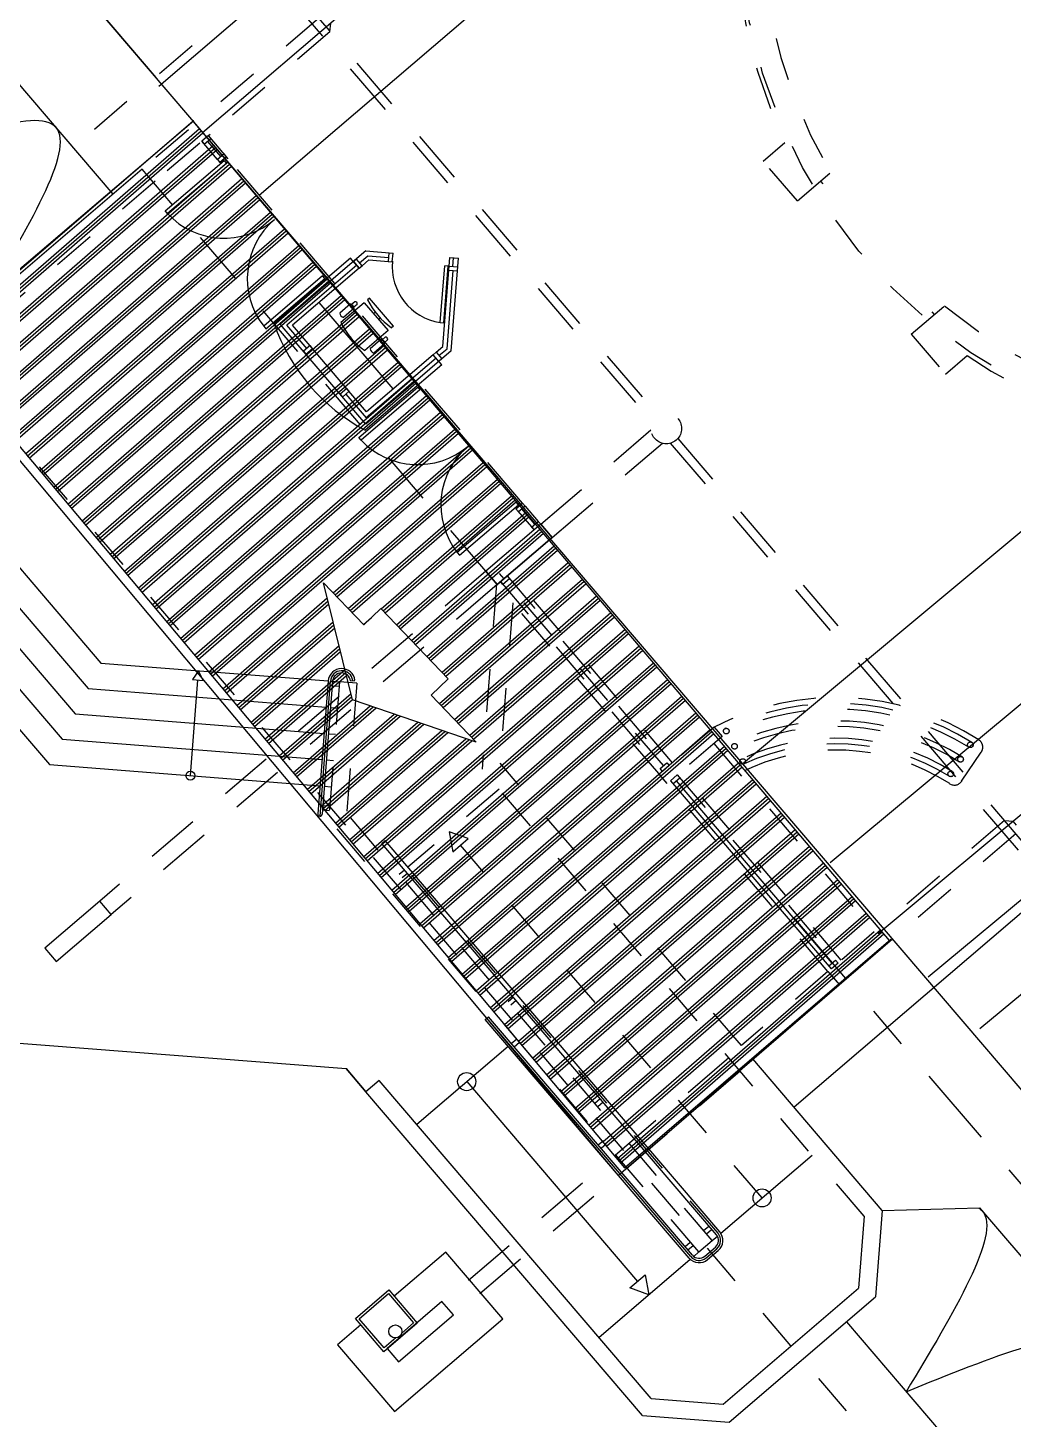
# Model space of a CAD drawing. Extents: x 268 to 383, y 668 to 793.
# Drawn here: x 363.153 to 365.455, y 770.708 to 773.957 of the extents above; entities that cross this region are included whole.
import ezdxf

# ---------------------------------------------------------------- set-up
doc = ezdxf.new("R2010")
doc.units = 0
doc.header["$LTSCALE"] = 0.5
doc.header["$MEASUREMENT"] = 0
for name, pattern in [('CENTER2', [1.125, 0.75, -0.125, 0.125, -0.125]), ('DASHED2', [0.375, 0.25, -0.125]), ('HIDDEN', [0.375, 0.25, -0.125])]:
    doc.linetypes.add(name, pattern=pattern)
doc.layers.get('0').update_dxf_attribs({"linetype": 'CONTINUOUS'})
for name, color, linetype in [('2', 1, 'CONTINUOUS'), ('6', 7, 'CONTINUOUS'), ('9', 1, 'DASHED2'), ('EJES', 6, 'CENTER2'), ('escaleras', 1, 'CONTINUOUS'), ('M-ARQ', 1, 'CONTINUOUS'), ('METAL', 1, 'CONTINUOUS'), ('MUEBLES', 1, 'CONTINUOUS'), ('murosbajos', 1, 'CONTINUOUS'), ('paredes', 1, 'CONTINUOUS'), ('pisoplanta', 1, 'CONTINUOUS'), ('PROYECCIONES', 6, 'HIDDEN'), ('PUERTAS', 1, 'CONTINUOUS'), ('talud', 5, 'CONTINUOUS'), ('texturas', 6, 'CONTINUOUS'), ('tuberia_alumbrado', 3, 'DASHED2'), ('ventana', 1, 'CONTINUOUS'), ('ventanas', 1, 'CONTINUOUS')]:
    doc.layers.add(name, color=color, linetype=linetype)

# ---------------------------------------------------------------- blocks, each defined once
blk = doc.blocks.new('SILLA-OFICINA-01')
at = {"color": 0}
for p, q in [((0.21, 0), (-0.21, 0)), ((0.21, 0), (0.21, -0.03)), ((-0.287, -0.153), (-0.287, -0.202)), ((-0.247, -0.153), (-0.247, -0.201)), ((-0.21, 0), (-0.21, -0.03)), ((-0.21, -0.08), (0.21, -0.08)), ((-0.21, -0.08), (-0.21, -0.43)), ((-0.045, -0.08), (-0.045, -0.054)), ((0.045, -0.054), (0.045, -0.08)), ((0.21, -0.08), (0.21, -0.43)), ((0.247, -0.153), (0.247, -0.201)), ((0.287, -0.153), (0.287, -0.202)), ((-0.3, -0.208), (-0.3, -0.37)), ((-0.235, -0.208), (-0.235, -0.37)), ((0.235, -0.208), (0.235, -0.37)), ((0.3, -0.208), (0.3, -0.37))]:
    blk.add_line(p, q, dxfattribs=at)
for centre, radius, start, end in [((-0.267, -0.162), 0.0218, 24.6645, 155.1058), ((0, 0.84), 0.895, 256.424, 283.5774), ((0.267, -0.162), 0.0218, 24.8958, 155.3367), ((-0.267, -0.262), 0.0628, 58.952, 121.0494), ((0.267, -0.262), 0.0628, 58.9521, 121.0493), ((-0.267, -0.316), 0.0628, 238.952, 301.0494), ((0, 0.439), 0.894, 256.4219, 283.5647), ((0.267, -0.316), 0.0628, 238.952, 301.0493)]:
    blk.add_arc(centre, radius, start, end, dxfattribs=at)

msp = doc.modelspace()

# ---------------------------------------------------------------- hatches: boundary and pattern name
at = {"layer": '2'}
h = msp.add_hatch(dxfattribs=at)
h.set_pattern_fill('PLAST', color=256, scale=0.204615, angle=41, style=0)
h.set_pattern_definition([(41, (697.10327, 476.549336), (-0.0335598784, 0.038606224), []), (41, (697.099075, 476.55416), (-0.0335598784, 0.038606224), []), (41, (697.09488, 476.55899), (-0.0335598784, 0.038606224), [])])
h.paths.add_polyline_path([(363.8442, 772.6606), (363.9382, 772.5626), (363.978, 772.6007), (364.135, 772.4368), (364.0952, 772.3987), (364.2009, 772.2884), (363.9119, 772.3876)], flags=16)
edge = h.paths.add_edge_path()
edge.add_line((365.166, 771.8255), (363.5394, 773.7388))
edge.add_line((363.5394, 773.7388), (362.9329, 773.2179))
edge.add_line((362.9329, 773.2179), (364.547, 771.295))
edge.add_line((364.547, 771.295), (365.1692, 771.8286))

# ---------------------------------------------------------------- linework, layer by layer
at = {"layer": '2', "ltscale": 2}
for p, q in [((366.8216, 776.695, -249.9372), (363.4591, 773.8201, -249.9372)), ((366.9235, 776.5863, -249.9372), (363.561, 773.7114, -249.9372)), ((367.0561, 776.4402, -249.9372), (363.6936, 773.5653, -249.9372)), ((368.2239, 775.0709, -249.9372), (364.8245, 772.2398, -249.9372)), ((368.427, 774.8379, -249.9372), (365.0275, 772.0068, -249.9372)), ((368.5385, 774.6724, -249.9372), (365.1391, 771.8414, -249.9372)), ((368.6557, 774.5706, -249.9372), (365.2563, 771.7396, -249.9372)), ((368.7765, 774.45, -249.9372), (365.377, 771.619, -249.9372))]:
    msp.add_line(p, q, dxfattribs=at)
at = {"layer": '2'}
msp.add_lwpolyline([(365.166, 771.8255), (363.5394, 773.7388), (362.9329, 773.2179), (364.547, 771.295), (365.1692, 771.8286)], dxfattribs=at)
at = {"layer": '6', "ltscale": 2}
msp.add_line((365.9049, 770.9724, -249.9372), (362.8026, 774.6009, -249.9372), dxfattribs=at)
msp.add_lwpolyline([(363.5411, 773.7398), (362.9163, 773.2073)], dxfattribs=at)
at = {"layer": '6', "ltscale": 2, "elevation": -249.9372}
msp.add_lwpolyline([(365.1731, 771.8283), (364.5328, 771.2768), (362.9163, 773.2073)], dxfattribs=at)
at = {"layer": '6'}
msp.add_lwpolyline([(363.8442, 772.6606), (363.9382, 772.5626), (363.978, 772.6007), (364.135, 772.4368), (364.0952, 772.3987), (364.2009, 772.2884), (363.9119, 772.3876), (363.8442, 772.6606)], dxfattribs=at)
at = {"layer": '9', "ltscale": 0.8}
for p, q in [((361.3606, 775.0594, -249.9372), (366.1843, 769.4176, -249.9372)), ((363.6889, 774.0443, -249.9372), (363.2593, 773.6771, -249.9372)), ((363.8325, 773.9787, -249.9372), (363.4204, 773.6264, -249.9372)), ((363.8591, 773.9476, -249.9372), (363.8607, 773.968, -249.9372)), ((363.8591, 773.9476, -249.9372), (363.447, 773.5953, -249.9372)), ((364.8711, 773.6457, -249.9372), (364.9217, 773.689, -249.9372)), ((364.9508, 773.5524, -249.9372), (364.8711, 773.6457, -249.9372)), ((363.4509, 773.5986, -249.9372), (362.5533, 772.8312, -249.9372)), ((364.9508, 773.5524, -249.9372), (365.0283, 773.6186, -249.9372)), ((365.0046, 773.5984, -249.9372), (365.01, 773.5921, -249.9372)), ((365.2168, 773.2413, -249.9372), (365.2942, 773.3076, -249.9372)), ((365.2706, 773.2873, -249.9372), (365.2653, 773.2935, -249.9372)), ((365.2168, 773.2413, -249.9372), (365.2966, 773.148, -249.9372)), ((365.2966, 773.148, -249.9372), (365.3472, 773.1913, -249.9372)), ((364.2481, 772.6582, -249.9372), (364.2143, 772.2255, -249.9372)), ((364.2571, 772.6635, -249.9372), (364.6359, 772.2205, -249.9372)), ((364.6378, 772.234, -249.9372), (364.2707, 772.6633, -249.9372)), ((364.2726, 772.6768, -249.9372), (364.6514, 772.2338, -249.9372)), ((364.6592, 772.2405, -249.9372), (364.2804, 772.6835, -249.9372)), ((364.2858, 772.6143, -249.9372), (364.2564, 772.2392, -249.9372)), ((365.0221, 771.753, -249.9372), (364.2858, 772.6143, -249.9372)), ((363.8813, 772.4294, -249.9372), (363.8563, 772.109, -249.9372)), ((363.9221, 772.4262, -249.9372), (363.8984, 772.1227, -249.9372)), ((364.7564, 772.3236, -249.9372), (364.6281, 772.2139, -249.9372)), ((364.775, 772.3018, -249.9372), (364.6467, 772.1921, -249.9372)), ((364.7564, 772.3236, -249.9372), (364.775, 772.3018, -249.9372)), ((364.7556, 772.2852, -249.9372), (365.131, 771.8461, -249.9372)), ((365.3344, 772.1975, -249.9372), (365.3801, 772.2654, -249.9372)), ((364.8199, 771.5801, -249.9372), (364.2564, 772.2392, -249.9372)), ((365.1069, 771.1815, -249.9372), (364.2143, 772.2255, -249.9372)), ((364.6467, 772.1921, -249.9372), (364.6281, 772.2139, -249.9372)), ((364.67, 772.212, -249.9372), (365.0455, 771.7729, -249.9372)), ((365.0532, 771.7796, -249.9372), (364.6778, 772.2187, -249.9372)), ((364.2542, 772.1789, -249.9372), (364.0411, 771.9967, -249.9372)), ((364.7206, 771.0981, -249.9372), (363.8563, 772.109, -249.9372)), ((364.7517, 771.1247, -249.9372), (363.8984, 772.1227, -249.9372)), ((365.4343, 772.1054, -249.9372), (365.0221, 771.753, -249.9372)), ((365.4343, 772.1054, -249.9372), (365.4547, 772.1038, -249.9372)), ((365.4624, 772.0946, -249.9372), (365.4547, 772.1038, -249.9372)), ((365.4609, 772.0742, -249.9372), (365.0487, 771.7219, -249.9372)), ((364.7654, 771.1418, -249.9372), (363.9841, 772.0556, -249.9372)), ((364.8683, 771.2244, -249.9372), (364.1641, 772.0481, -249.9372)), ((365.0221, 771.753, -249.9372), (364.8199, 771.5801, -249.9372)), ((364.4903, 771.4556, -249.9372), (364.4778, 771.445, -249.9372))]:
    msp.add_line(p, q, dxfattribs=at)
at = {"layer": '9', "ltscale": 0.8, "elevation": -249.9372}
for points in [[(364.63, 772.2274), (364.6456, 772.2407), (364.6514, 772.2338), (364.6359, 772.2205)], [(364.6603, 772.1919), (364.6759, 772.2052), (364.67, 772.212), (364.6545, 772.1987)], [(364.1376, 772.0791), (364.1462, 772.0328), (364.182, 772.0634)]]:
    msp.add_lwpolyline(points, close=True, dxfattribs=at)
at = {"layer": '9', "ltscale": 0.8}
for centre, radius in [((366.0419, 774.216, -249.9372), 1.2277), ((364.6445, 773.0212, -249.9372), 0.0358), ((364.7846, 772.3145, -249.9372), 0.00656), ((364.8039, 772.279, -249.9372), 0.00656), ((365.3547, 772.2825, -249.9372), 0.00655), ((364.8232, 772.2435, -249.9372), 0.00656), ((365.3318, 772.2486, -249.9372), 0.00655), ((365.309, 772.2146, -249.9372), 0.00655)]:
    msp.add_circle(centre, radius, dxfattribs=at)
for centre, radius, start, end in [((366.0419, 774.216, -249.9372), 1.1765, 315.5185, 125.5415), ((366.0419, 774.216, -249.9372), 1.1765, 135.5185, 210.5146), ((366.0419, 774.216, -249.9372), 1.2379, 141.0057, 205.195), ((366.0419, 774.216, -249.9372), 1.1765, 230.5454, 305.5415), ((366.0419, 774.216, -249.9372), 1.2379, 235.865, 284.8339), ((365.04, 771.7793, -249.9372), 0.6137, 56.9949, 117.5246), ((365.0404, 771.7796, -249.9372), 0.5994, 57.9971, 115.5918), ((365.0404, 771.7796, -249.9372), 0.5863, 57.9975, 115.5266), ((365.0399, 771.7788, -249.9372), 0.5596, 57.9975, 115.2945), ((365.0399, 771.7788, -249.9372), 0.5465, 57.9975, 115.2174), ((365.0392, 771.778, -249.9372), 0.5198, 58.2952, 114.9432), ((365.04, 771.7793, -249.9372), 0.491, 57.1439, 117.2788), ((365.0392, 771.778, -249.9372), 0.5067, 58.2952, 114.851), ((365.3632, 772.2768, -249.9372), 0.0205, 326.064, 56.9949), ((365.3175, 772.2089, -249.9372), 0.0205, 237.1439, 326.064)]:
    msp.add_arc(centre, radius, start, end, dxfattribs=at)
at = {"layer": 'EJES', "ltscale": 0.5}
for p, q in [((364.2544, 772.6824, -249.9372), (364.2649, 772.6702, -249.9372)), ((364.9413, 771.879, -249.9372), (366.5532, 769.9937, -249.9372))]:
    msp.add_line(p, q, dxfattribs=at)
at = {"layer": 'escaleras'}
for p, q in [((362.839, 773.0405, -249.9372), (363.3242, 772.473, -249.9372)), ((362.7924, 773.0006, -249.9372), (363.2941, 772.4138, -249.9372)), ((362.7457, 772.9607, -249.9372), (363.264, 772.3545, -249.9372)), ((362.6991, 772.9208, -249.9372), (363.2338, 772.2953, -249.9372)), ((362.6524, 772.8809, -249.9372), (363.2037, 772.2361, -249.9372)), ((363.3242, 772.473, -249.9372), (363.8548, 772.4315, -249.9372)), ((363.533, 772.2104, -249.9372), (363.5504, 772.4337, -249.9372)), ((363.2941, 772.4138, -249.9372), (363.85, 772.3703, -249.9372)), ((363.8602, 772.3695, -249.9372), (363.8766, 772.3682, -249.9372)), ((363.264, 772.3545, -249.9372), (363.8453, 772.3091, -249.9372)), ((363.8555, 772.3083, -249.9372), (363.8718, 772.307, -249.9372)), ((363.2338, 772.2953, -249.9372), (363.8405, 772.2479, -249.9372)), ((363.2037, 772.2361, -249.9372), (363.8357, 772.1867, -249.9372)), ((363.8507, 772.2471, -249.9372), (363.867, 772.2458, -249.9372)), ((363.8459, 772.1859, -249.9372), (363.8622, 772.1846, -249.9372)), ((364.0618, 771.3963, -249.9372), (364.2749, 771.5785, -249.9372)), ((364.1784, 771.496, -249.9372), (364.5774, 771.0294, -249.9372)), ((364.7717, 771.1418, -249.9372), (364.985, 771.3241, -249.9372)), ((364.7517, 771.1247, -249.9372), (364.7638, 771.1351, -249.9372)), ((364.7085, 771.0877, -249.9372), (364.7206, 771.0981, -249.9372)), ((364.4873, 770.8986, -249.9372), (364.7006, 771.081, -249.9372))]:
    msp.add_line(p, q, dxfattribs=at)
at = {"layer": 'escaleras', "color": 5}
for p, q in [((363.865, 772.4307, -249.9372), (363.8813, 772.4294, -249.9372)), ((363.8642, 772.4205, -249.9372), (363.8806, 772.4192, -249.9372)), ((363.988, 772.0589, -249.9372), (363.9802, 772.0522, -249.9372)), ((364.7615, 771.1384, -249.9372), (363.9802, 772.0522, -249.9372)), ((364.7693, 771.1451, -249.9372), (363.988, 772.0589, -249.9372)), ((364.0334, 771.99, -249.9372), (364.0209, 771.9794, -249.9372)), ((364.04, 771.9823, -249.9372), (364.0276, 771.9716, -249.9372)), ((364.2875, 771.6928, -249.9372), (364.2751, 771.6822, -249.9372)), ((364.2942, 771.685, -249.9372), (364.2817, 771.6744, -249.9372)), ((364.2217, 771.6407, -249.9372), (364.2295, 771.6473, -249.9372)), ((364.2826, 771.5851, -249.9372), (364.2951, 771.5958, -249.9372)), ((364.2893, 771.5773, -249.9372), (364.3017, 771.588, -249.9372)), ((364.7317, 771.148, -249.9372), (364.7439, 771.1584, -249.9372)), ((364.7384, 771.1402, -249.9372), (364.7505, 771.1506, -249.9372)), ((364.6885, 771.1111, -249.9372), (364.7006, 771.1214, -249.9372)), ((364.6952, 771.1033, -249.9372), (364.7073, 771.1136, -249.9372))]:
    msp.add_line(p, q, dxfattribs=at)
at = {"layer": 'escaleras', "elevation": -249.9372}
for points in [[(363.5521, 772.4552), (363.5381, 772.4347), (363.5628, 772.4328)], [(364.6039, 770.9984), (364.5595, 771.0141), (364.5953, 771.0447)]]:
    msp.add_lwpolyline(points, close=True, dxfattribs=at)
at = {"layer": 'escaleras'}
for centre, radius in [((363.533, 772.2104, -249.9372), 0.0102), ((364.1784, 771.496, -249.9372), 0.0212), ((364.8683, 771.2244, -249.9372), 0.0212)]:
    msp.add_circle(centre, radius, dxfattribs=at)
at = {"layer": 'METAL'}
msp.add_circle((364.0118, 770.9127, -249.9372), 0.0153, dxfattribs=at)
at = {"layer": 'MUEBLES'}
msp.add_line((363.5753, 773.705, -249.9372), (363.5792, 773.7083, -249.9372), dxfattribs=at)
msp.add_line((363.5753, 773.705, -249.9372), (363.5792, 773.7083, -249.9372), dxfattribs=at)
at = {"layer": 'MUEBLES', "elevation": -249.9372}
for points in [[(363.5753, 773.705), (363.5598, 773.6917), (363.5656, 773.6848), (363.5812, 773.6981)], [(363.6117, 773.6624), (363.5962, 773.6491), (363.602, 773.6423), (363.6176, 773.6555)], [(363.9141, 773.411), (363.9274, 773.3955), (363.9342, 773.4013), (363.9209, 773.4169)], [(363.8126, 773.2149), (363.797, 773.2016), (363.8029, 773.1948), (363.8184, 773.2081)], [(364.1135, 773.1778), (364.1002, 773.1933), (364.1071, 773.1992), (364.1204, 773.1836)], [(363.8982, 773.1148), (363.8826, 773.1015), (363.8885, 773.0946), (363.904, 773.1079)], [(364.3148, 772.84), (364.2993, 772.8267), (364.2934, 772.8335), (364.309, 772.8468)], [(364.3512, 772.7974), (364.3357, 772.7841), (364.3298, 772.791), (364.3454, 772.8043)], [(364.2785, 772.67), (364.2629, 772.6567), (364.2571, 772.6635), (364.2726, 772.6768)]]:
    msp.add_lwpolyline(points, close=True, dxfattribs=at)
at = {"layer": 'MUEBLES'}
msp.add_arc((364.1551, 773.4152, -249.9372), 0.4519, 199.2907, 241.7693, dxfattribs=at)
at = {"layer": 'murosbajos'}
for p, q in [((363.4204, 773.6264, -249.9372), (362.5267, 772.8623, -249.9372)), ((363.9221, 772.4262, -249.9372), (363.8813, 772.4294, -249.9372)), ((365.0487, 771.7219, -249.9372), (364.8465, 771.549, -249.9372)), ((365.149, 771.1952, -249.9372), (364.8465, 771.549, -249.9372)), ((363.9742, 771.4987, -249.9372), (363.9431, 771.4721, -249.9372)), ((364.6093, 770.756, -249.9372), (363.9742, 771.4987, -249.9372)), ((364.5892, 770.7165, -249.9372), (363.9431, 771.4721, -249.9372)), ((365.149, 771.1952, -249.9372), (365.1333, 770.9933, -249.9372)), ((365.1069, 771.1815, -249.9372), (365.0938, 771.0134, -249.9372)), ((364.7206, 771.0981, -249.9372), (364.7517, 771.1247, -249.9372)), ((364.7774, 770.7429, -249.9372), (365.0938, 771.0134, -249.9372)), ((364.7911, 770.7007, -249.9372), (365.1333, 770.9933, -249.9372)), ((364.6093, 770.756, -249.9372), (364.7774, 770.7429, -249.9372)), ((364.5892, 770.7165, -249.9372), (364.7911, 770.7007, -249.9372))]:
    msp.add_line(p, q, dxfattribs=at)
at = {"layer": 'murosbajos', "color": 5}
for p, q in [((363.8548, 772.4315, -249.9372), (363.8306, 772.1213, -249.9372)), ((363.865, 772.4307, -249.9372), (363.8408, 772.1205, -249.9372)), ((363.9072, 772.4317, -249.9372), (363.9174, 772.433, -249.9372)), ((363.8424, 772.1409, -249.9372), (363.8587, 772.1396, -249.9372)), ((363.8416, 772.1307, -249.9372), (363.8579, 772.1294, -249.9372)), ((364.7055, 771.0906, -249.9372), (364.2295, 771.6473, -249.9372)), ((364.6977, 771.0839, -249.9372), (364.2217, 771.6407, -249.9372)), ((364.4903, 771.4556, -249.9372), (364.4778, 771.445, -249.9372)), ((364.4969, 771.4478, -249.9372), (364.4845, 771.4372, -249.9372)), ((364.4854, 771.348, -249.9372), (364.4979, 771.3586, -249.9372)), ((364.4854, 771.348, -249.9372), (364.4979, 771.3586, -249.9372)), ((364.4921, 771.3402, -249.9372), (364.5045, 771.3508, -249.9372)), ((364.7343, 771.0883, -249.9372), (364.7592, 771.1096, -249.9372)), ((364.741, 771.0805, -249.9372), (364.7659, 771.1018, -249.9372))]:
    msp.add_line(p, q, dxfattribs=at)
at = {"layer": 'murosbajos', "color": 6}
for p, q in [((363.8599, 772.4311, -249.9372), (363.8353, 772.1158, -249.9372)), ((364.7016, 771.0872, -249.9372), (364.2256, 771.644, -249.9372)), ((364.7377, 771.0844, -249.9372), (364.7625, 771.1057, -249.9372))]:
    msp.add_line(p, q, dxfattribs=at)
at = {"layer": 'murosbajos', "color": 5}
for centre, radius, start, end in [((363.8862, 772.4291, -249.9372), 0.0314, 7.1921, 175.53), ((363.8862, 772.4291, -249.9372), 0.0212, 7.1921, 175.53), ((363.8357, 772.1209, -249.9372), 0.00512, 175.53, 355.53), ((364.7459, 771.1251, -249.9372), 0.0205, 310.53, 40.53), ((364.7459, 771.1251, -249.9372), 0.0307, 310.53, 40.53), ((364.721, 771.1039, -249.9372), 0.0307, 220.53, 310.53), ((364.721, 771.1039, -249.9372), 0.0205, 220.53, 310.53)]:
    msp.add_arc(centre, radius, start, end, dxfattribs=at)
at = {"layer": 'murosbajos', "color": 6}
for centre, radius, start, end in [((363.8862, 772.4291, -249.9372), 0.0263, 7.1921, 175.53), ((364.7459, 771.1251, -249.9372), 0.0256, 310.53, 40.53), ((364.721, 771.1039, -249.9372), 0.0256, 220.53, 310.53)]:
    msp.add_arc(centre, radius, start, end, dxfattribs=at)
at = {"layer": 'paredes'}
for p, q in [((363.447, 773.5953, -249.9372), (363.4204, 773.6264, -249.9372)), ((364.3512, 772.7974, -249.9372), (364.2229, 772.6877, -249.9372)), ((364.3512, 772.7974, -249.9372), (364.3778, 772.7663, -249.9372)), ((364.3778, 772.7663, -249.9372), (364.2495, 772.6566, -249.9372)), ((364.2493, 772.6569, -249.9372), (364.2229, 772.6877, -249.9372)), ((365.0221, 771.753, -249.9372), (365.0487, 771.7219, -249.9372)), ((365.0255, 771.7491, -249.9372), (365.0441, 771.7273, -249.9372))]:
    msp.add_line(p, q, dxfattribs=at)
at = {"layer": 'paredes', "elevation": -249.9372}
for points in [[(364.2229, 772.6877), (364.2495, 772.6566), (364.3778, 772.7663), (364.3512, 772.7974)], [(363.1931, 771.8073), (363.2197, 771.7762), (363.348, 771.8859), (363.3214, 771.917)], [(363.9923, 770.8725), (364.0189, 770.8414), (364.1472, 770.9511), (364.1206, 770.9822)]]:
    msp.add_lwpolyline(points, close=True, dxfattribs=at)
at = {"layer": 'pisoplanta'}
for p in [(362.8829, 771.6056, -249.9372), (363.9438, 771.4714, -249.9372)]:
    msp.add_line(p, (363.8968, 771.5263, -249.9372), dxfattribs=at)
at = {"layer": 'pisoplanta', "elevation": -249.9372}
msp.add_lwpolyline([(363.9314, 770.9281), (363.8769, 770.8816), (364.0099, 770.726), (364.2626, 770.9421), (364.1297, 771.0976), (364.0091, 770.9946)], dxfattribs=at)
at = {"layer": 'PROYECCIONES'}
for p, q in [((362.8984, 775.0713, -249.9372), (364.6253, 773.0515, -249.9372)), ((362.8829, 775.058, -249.9372), (364.6118, 773.0358, -249.9372)), ((364.309, 772.8468, -249.9372), (363.6176, 773.6555, -249.9372)), ((364.2229, 772.6877, -249.9372), (363.447, 773.5953, -249.9372)), ((364.3512, 772.7974, -249.9372), (364.6088, 773.0177, -249.9372)), ((364.3778, 772.7663, -249.9372), (364.6354, 772.9866, -249.9372)), ((364.6538, 772.9867, -249.9372), (365.6938, 771.7703, -249.9372)), ((364.6714, 772.9976, -249.9372), (365.7094, 771.7836, -249.9372)), ((364.2229, 772.6877, -249.9372), (363.3214, 771.917, -249.9372)), ((364.2495, 772.6566, -249.9372), (363.348, 771.8859, -249.9372)), ((364.7908, 771.5512, -249.9372), (364.1226, 770.9799, -249.9372)), ((364.8174, 771.5201, -249.9372), (364.1492, 770.9488, -249.9372))]:
    msp.add_line(p, q, dxfattribs=at)
at = {"layer": 'PROYECCIONES', "color": 1, "ltscale": 2}
msp.add_line((362.8026, 774.6009, -249.9372), (363.5448, 773.7327, -249.9372), dxfattribs=at)
at = {"layer": 'PUERTAS', "elevation": -249.9372}
for points in [[(363.4796, 773.5228), (363.4743, 773.529), (363.6118, 773.6466), (363.6171, 773.6403)], [(363.7043, 773.26), (363.7096, 773.2537), (363.8471, 773.3713), (363.8418, 773.3775)], [(363.9317, 772.994), (363.9264, 773.0002), (364.0639, 773.1178), (364.0692, 773.1116)], [(364.1564, 772.7312), (364.1617, 772.725), (364.2992, 772.8425), (364.2939, 772.8487)]]:
    msp.add_lwpolyline(points, close=True, dxfattribs=at)
at = {"layer": 'PUERTAS'}
for centre, start, end in [((363.6118, 773.6466, -249.9372), 223.1205, 310.53), ((363.8471, 773.3713, -249.9372), 130.53, 217.9395), ((364.0639, 773.1178, -249.9372), 223.1205, 310.53), ((364.2992, 772.8425, -249.9372), 130.53, 217.9395)]:
    msp.add_arc(centre, 0.1811, start, end, dxfattribs=at)
at = {"layer": 'talud'}
for p, q in [((363.3524, 773.5682, -249.9372), (362.1257, 775.0029, -249.9372)), ((365.149, 771.1952, -249.9372), (365.3763, 771.201, -249.9372)), ((365.3763, 771.201, -249.9372), (366.2106, 770.2251, -249.9372)), ((365.0652, 770.9351, -249.9372), (366.1655, 769.6482, -249.9372))]:
    msp.add_line(p, q, dxfattribs=at)
at = {"layer": 'texturas', "color": 1}
msp.add_line((365.5067, 771.9182, -249.9372), (364.9429, 771.4363, -249.9372), dxfattribs=at)
at = {"layer": 'texturas', "color": 5}
for p, q in [((362.8829, 771.6056, -249.9372), (363.8968, 771.5263, -249.9372)), ((363.8968, 771.5263, -249.9372), (363.9431, 771.4721, -249.9372))]:
    msp.add_line(p, q, dxfattribs=at)
at = {"layer": 'texturas'}
for points in [[(363.0413, 773.3023, -249.9372), (363.2194, 773.7237, -249.9372), (362.7754, 773.6133, -249.9372)], [(365.2048, 770.7718, -249.9372), (365.6488, 770.8822, -249.9372), (365.4708, 770.4608, -249.9372)]]:
    msp.add_spline(points, degree=3, dxfattribs=at)
msp.add_open_spline([(365.3751, 771.2001, -249.9372), (365.3781, 771.1981, -249.9372), (365.4328, 771.1507, -249.9372), (365.316, 770.9566, -249.9372), (365.2048, 770.7718, -249.9372)], degree=3, knots=[2.124265, 2.124265, 2.124265, 2.124265, 2.236068, 4.472136, 4.472136, 4.472136, 4.472136], dxfattribs=at)
at = {"layer": 'tuberia_alumbrado', "ltscale": 10}
msp.add_circle((367.8806, 778.4437), 14.8581, dxfattribs=at)
at = {"layer": 'ventana'}
for p, q in [((363.6214, 773.651, -249.9372), (363.5753, 773.705, -249.9372)), ((363.5962, 773.6491, -249.9372), (363.5598, 773.6917, -249.9372)), ((363.6176, 773.6555, -249.9372), (363.602, 773.6423, -249.9372)), ((363.9429, 773.4357, -249.9372), (363.743, 773.2648, -249.9372)), ((363.9429, 773.4357, -249.9372), (364.0063, 773.4308, -249.9372)), ((363.9074, 773.4188, -249.9372), (363.7286, 773.2659, -249.9372)), ((363.9274, 773.3955, -249.9372), (363.9074, 773.4188, -249.9372)), ((363.9342, 773.4013, -249.9372), (363.9498, 773.4146, -249.9372)), ((363.9498, 773.4146, -249.9372), (364.0047, 773.4104, -249.9372)), ((363.9957, 773.4111, -249.9372), (363.9973, 773.4315, -249.9372)), ((364.0047, 773.4104, -249.9372), (364.0063, 773.4308, -249.9372)), ((364.1226, 773.2125, -249.9372), (364.1389, 773.4204, -249.9372)), ((364.1389, 773.4204, -249.9372), (364.1593, 773.4188, -249.9372)), ((364.1424, 773.2024, -249.9372), (364.1593, 773.4188, -249.9372)), ((364.1463, 773.3993, -249.9372), (364.1479, 773.4197, -249.9372)), ((363.9274, 773.3955, -249.9372), (363.7719, 773.2625, -249.9372)), ((364.1168, 773.2684, -249.9372), (364.1271, 773.4008, -249.9372)), ((364.1249, 773.2678, -249.9372), (364.1353, 773.4001, -249.9372)), ((364.1373, 773.4, -249.9372), (364.1271, 773.4008, -249.9372)), ((364.1366, 773.391, -249.9372), (364.157, 773.3894, -249.9372)), ((364.1373, 773.4, -249.9372), (364.1577, 773.3984, -249.9372)), ((364.0069, 773.1135, -249.9372), (363.8341, 773.3157, -249.9372)), ((363.9425, 773.0315, -249.9372), (363.743, 773.2648, -249.9372)), ((363.9447, 773.0604, -249.9372), (363.7719, 773.2625, -249.9372)), ((364.1168, 773.2684, -249.9372), (364.1249, 773.2678, -249.9372)), ((364.1071, 773.1992, -249.9372), (364.1226, 773.2125, -249.9372)), ((364.1424, 773.2024, -249.9372), (363.9425, 773.0315, -249.9372)), ((364.1002, 773.1933, -249.9372), (363.9447, 773.0604, -249.9372)), ((364.1202, 773.17, -249.9372), (364.1002, 773.1933, -249.9372)), ((364.1202, 773.17, -249.9372), (363.9413, 773.0171, -249.9372)), ((364.309, 772.8468, -249.9372), (364.2934, 772.8335, -249.9372)), ((364.2973, 772.829, -249.9372), (364.3357, 772.7841, -249.9372)), ((364.3148, 772.84, -249.9372), (364.3454, 772.8043, -249.9372)), ((364.6545, 772.1987, -249.9372), (365.0299, 771.7596, -249.9372))]:
    msp.add_line(p, q, dxfattribs=at)
at = {"layer": 'ventana', "color": 1}
for p, q in [((363.5734, 773.6915, -249.9372), (363.6039, 773.6557, -249.9372)), ((364.3376, 772.7976, -249.9372), (364.3071, 772.8333, -249.9372))]:
    msp.add_line(p, q, dxfattribs=at)
at = {"layer": 'ventana', "color": 6}
for p, q in [((363.9215, 773.4023, -249.9372), (363.7582, 773.2627, -249.9372)), ((363.9284, 773.4082, -249.9372), (363.9472, 773.4242, -249.9372)), ((363.9472, 773.4242, -249.9372), (363.9965, 773.4204, -249.9372)), ((364.1325, 773.2074, -249.9372), (364.1468, 773.3902, -249.9372)), ((363.8056, 773.2074, -249.9372), (363.7582, 773.2627, -249.9372)), ((364.1137, 773.1914, -249.9372), (364.1325, 773.2074, -249.9372)), ((364.1069, 773.1855, -249.9372), (363.9436, 773.0459, -249.9372)), ((363.8963, 773.1013, -249.9372), (363.9436, 773.0459, -249.9372)), ((365.0322, 771.7727, -249.9372), (364.6681, 772.1986, -249.9372))]:
    msp.add_line(p, q, dxfattribs=at)
at = {"layer": 'ventana'}
msp.add_arc((364.1373, 773.3998, -249.9372), 0.133, 174.9238, 261.1183, dxfattribs=at)
at = {"layer": 'ventanas', "elevation": -249.9372}
msp.add_lwpolyline([(365.0245, 771.766), (365.04, 771.7793), (365.0459, 771.7725), (365.0303, 771.7592)], close=True, dxfattribs=at)
at = {"layer": 'ventanas', "color": 6, "elevation": -249.9372}
msp.add_lwpolyline([(364.0629, 770.9317), (363.9851, 770.8653), (363.9186, 770.943), (363.9964, 771.0095)], close=True, dxfattribs=at)
msp.add_lwpolyline([(364.0132, 770.8974), (363.9858, 770.8739), (363.9273, 770.9423), (363.9957, 771.0009), (364.0542, 770.9324), (364.0267, 770.9089)], dxfattribs=at)

# ---------------------------------------------------------------- block references
at = {"layer": 'M-ARQ', "xscale": 0.2046149929619213, "yscale": 0.204614992961865, "zscale": 0.2046149929618987, "rotation": 310.5299999999627}
msp.add_blockref('SILLA-OFICINA-01', (363.9792, 773.2929, -249.9372), dxfattribs=at)

doc.saveas('drawing.dxf')
